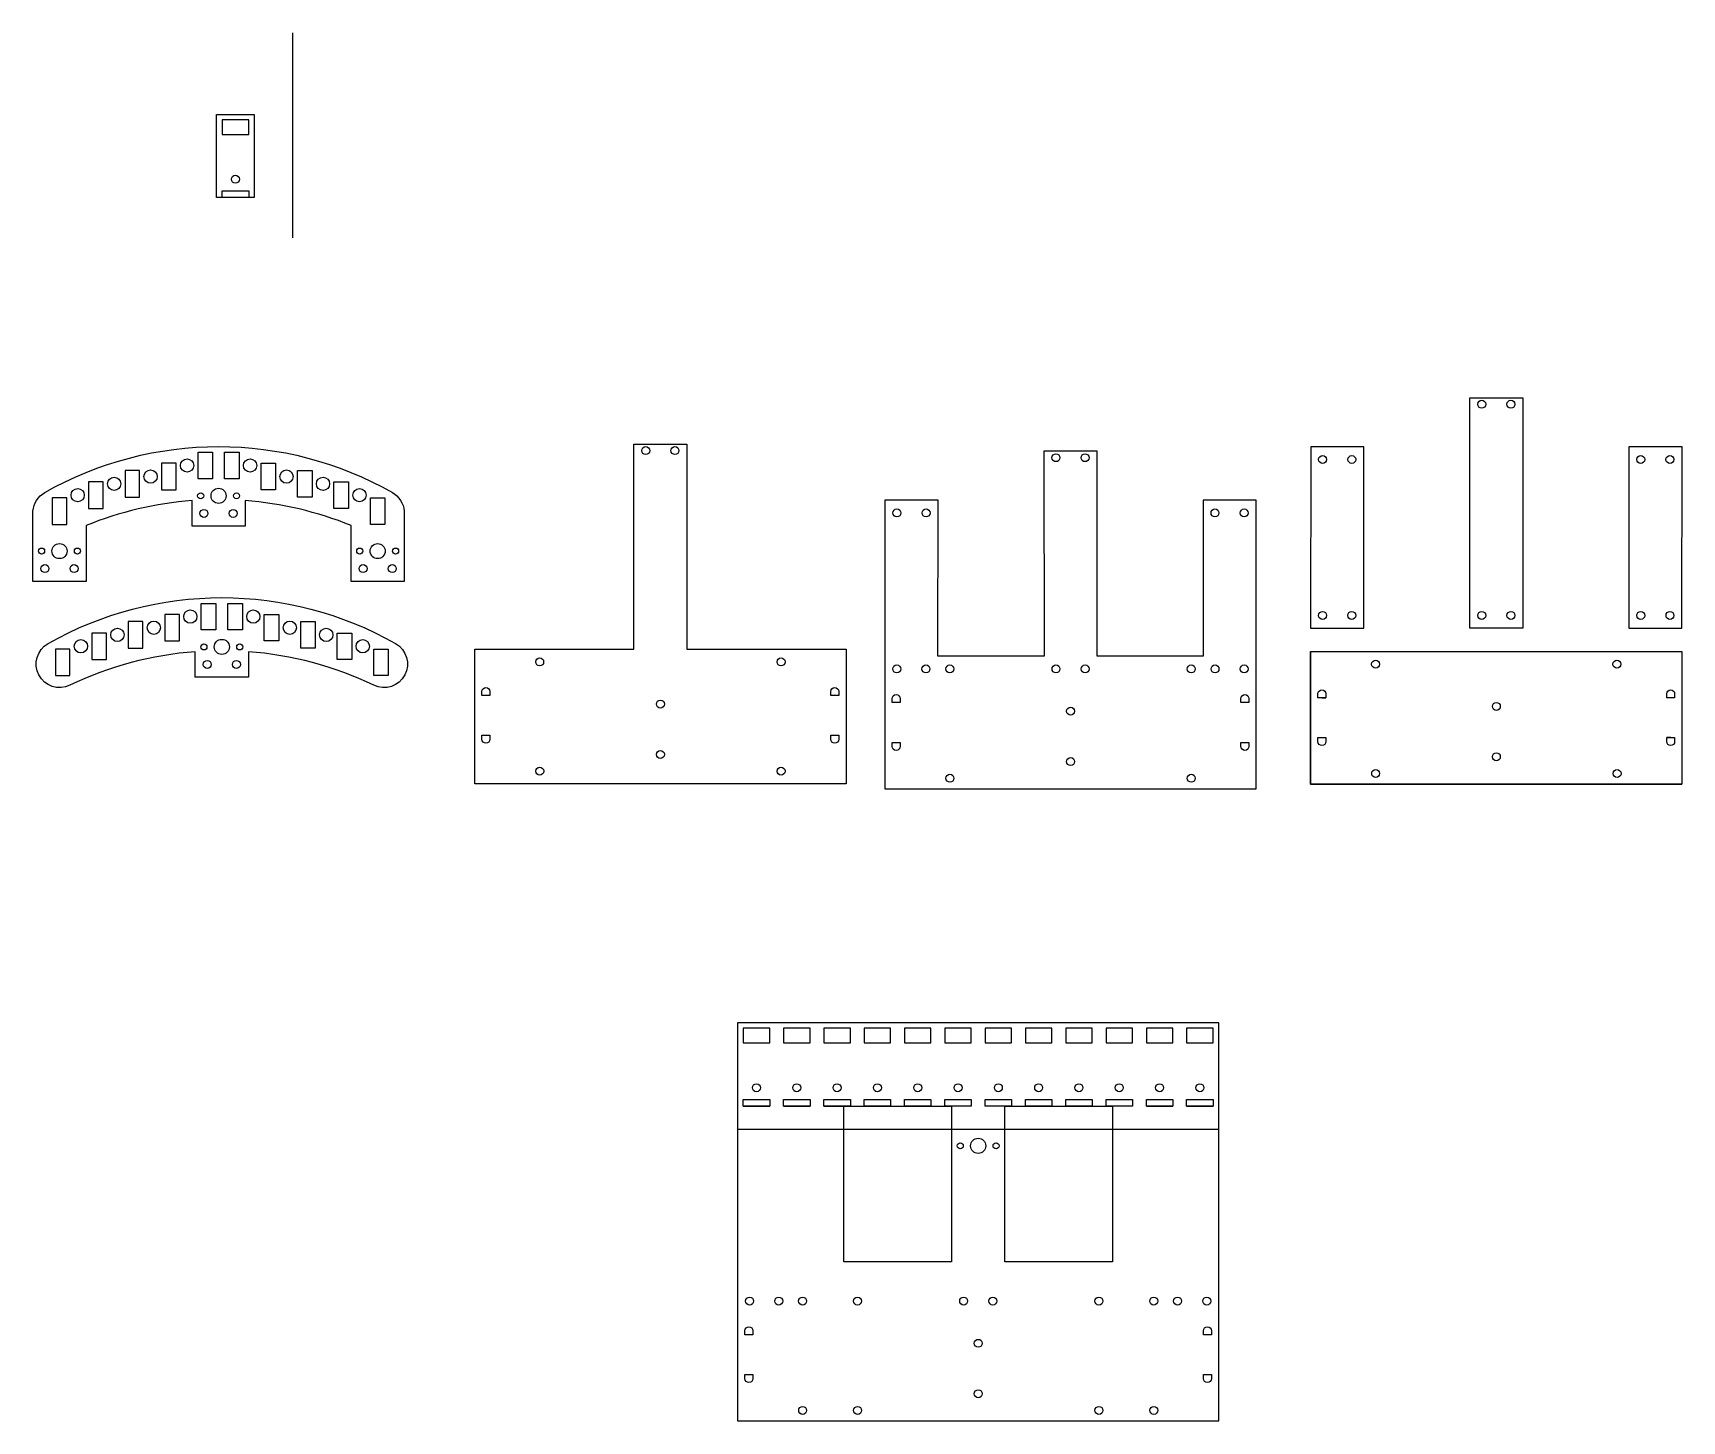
# Model space of a CAD drawing. Header units: millimetres. Extents: x 1707 to 2328, y 1545 to 2068.
import ezdxf

# ---------------------------------------------------------------- set-up
doc = ezdxf.new("R2010")
doc.units = ezdxf.units.MM
doc.layers.add('corte', color=1, linetype='Continuous')

msp = doc.modelspace()

# ---------------------------------------------------------------- linework, layer by layer
for p, q in [((2188.34, 1835.22), (2188.34, 1785.22)), ((2328.34, 1835.22), (2328.34, 1785.22)), ((2188.34, 1785.22), (2328.34, 1785.22)), ((1974.4, 1663.88), (1984.4, 1663.88))]:
    msp.add_line(p, q)
for points in [[(1804.66, 1991.06), (1804.64, 2068.28)], [(1775.85, 2037.55), (1790.05, 2037.55), (1790.05, 2006.25), (1775.85, 2006.25), (1775.85, 2037.55)], [(1777.95, 2008.75), (1787.95, 2008.75), (1787.95, 2006.25), (1777.95, 2006.25), (1777.95, 2008.75)], [(2248.34, 1930.78), (2268.34, 1930.78), (2268.36, 1843.94), (2248.36, 1843.94), (2248.34, 1930.78)], [(2167.81, 1823.8), (2167.84, 1892.21), (2147.81, 1892.21), (2147.79, 1833.42), (2107.83, 1833.42), (2107.81, 1910.63), (2087.81, 1910.63), (2087.83, 1833.42), (2047.83, 1833.42), (2047.85, 1892.21), (2027.83, 1892.21), (2027.81, 1833.42), (2027.81, 1783.42), (2167.81, 1783.42), (2167.81, 1833.42)], [(2153.7, 1695.18), (1972.3, 1695.18), (1972.3, 1545.18), (2153.7, 1545.18), (2153.7, 1695.18)], [(1972.3, 1695.18), (1972.3, 1655.18), (2153.7, 1655.18), (2153.7, 1695.18), (1972.3, 1695.18)], [(1974.4, 1666.38), (1984.4, 1666.38), (1984.4, 1663.88), (1974.4, 1663.88), (1974.4, 1666.38)], [(1989.6, 1666.38), (1999.6, 1666.38), (1999.6, 1663.88), (1989.6, 1663.88), (1989.6, 1666.38)], [(2004.8, 1666.38), (2014.8, 1666.38), (2014.8, 1663.88), (2004.8, 1663.88), (2004.8, 1666.38)], [(2020, 1666.38), (2030, 1666.38), (2030, 1663.88), (2020, 1663.88), (2020, 1666.38)], [(2035.2, 1666.38), (2045.2, 1666.38), (2045.2, 1663.88), (2035.2, 1663.88), (2035.2, 1666.38)], [(2050.4, 1666.38), (2060.4, 1666.38), (2060.4, 1663.88), (2050.4, 1663.88), (2050.4, 1666.38)], [(2065.6, 1666.38), (2075.6, 1666.38), (2075.6, 1663.88), (2065.6, 1663.88), (2065.6, 1666.38)], [(2080.8, 1666.38), (2090.8, 1666.38), (2090.8, 1663.88), (2080.8, 1663.88), (2080.8, 1666.38)], [(2096, 1666.38), (2106, 1666.38), (2106, 1663.88), (2096, 1663.88), (2096, 1666.38)], [(2111.2, 1666.38), (2121.2, 1666.38), (2121.2, 1663.88), (2111.2, 1663.88), (2111.2, 1666.38)], [(2126.4, 1666.38), (2136.4, 1666.38), (2136.4, 1663.88), (2126.4, 1663.88), (2126.4, 1666.38)], [(2141.6, 1666.38), (2151.6, 1666.38), (2151.6, 1663.88), (2141.6, 1663.88), (2141.6, 1666.38)], [(2060.4, 1663.88), (2053, 1663.88), (2053, 1605.18), (2012.3, 1605.18), (2012.3, 1663.88), (2004.8, 1663.88), (2053, 1663.88)], [(2133.7, 1545.18), (2153.7, 1545.18), (2153.7, 1663.88)], [(2068.7, 1545.18), (2078.7, 1545.18), (2088.7, 1545.18)]]:
    msp.add_lwpolyline(points)
at = {"color": 1}
for points in [[(1787.95, 2030.05), (1787.95, 2035.55), (1777.95, 2035.55), (1777.95, 2030.05), (1787.95, 2030.05)], [(1768.86, 1910.28), (1774.36, 1910.28), (1774.36, 1900.28), (1768.86, 1900.28), (1768.86, 1910.28)], [(1778.85, 1910.28), (1784.35, 1910.28), (1784.35, 1900.28), (1778.85, 1900.28), (1778.85, 1910.28)], [(1746.85, 1903.38), (1741.35, 1903.38), (1741.35, 1893.38), (1746.85, 1893.38), (1746.85, 1903.38)], [(1760.6, 1906.1), (1755.1, 1906.1), (1755.1, 1896.1), (1760.6, 1896.1), (1760.6, 1906.1)], [(1792.6, 1906.1), (1798.1, 1906.1), (1798.1, 1896.1), (1792.6, 1896.1), (1792.6, 1906.1)], [(1806.35, 1903.38), (1811.85, 1903.38), (1811.85, 1893.38), (1806.35, 1893.38), (1806.35, 1903.38)], [(1733.1, 1899.1), (1727.6, 1899.1), (1727.6, 1889.1), (1733.1, 1889.1), (1733.1, 1899.1)], [(1820.1, 1899.1), (1825.6, 1899.1), (1825.6, 1889.1), (1820.1, 1889.1), (1820.1, 1899.1)], [(1719.35, 1893.07), (1713.85, 1893.07), (1713.85, 1883.07), (1719.35, 1883.07), (1719.35, 1893.07)], [(1833.85, 1893.07), (1839.35, 1893.07), (1839.35, 1883.07), (1833.85, 1883.07), (1833.85, 1893.07)], [(1770.09, 1853.33), (1775.59, 1853.33), (1775.59, 1843.33), (1770.09, 1843.33), (1770.09, 1853.33)], [(1780.08, 1853.33), (1785.58, 1853.33), (1785.58, 1843.33), (1780.08, 1843.33), (1780.08, 1853.33)], [(1761.83, 1849.15), (1756.33, 1849.15), (1756.33, 1839.15), (1761.83, 1839.15), (1761.83, 1849.15)], [(1793.83, 1849.15), (1799.33, 1849.15), (1799.33, 1839.15), (1793.83, 1839.15), (1793.83, 1849.15)], [(1734.33, 1842.15), (1728.83, 1842.15), (1728.83, 1832.15), (1734.33, 1832.15), (1734.33, 1842.15)], [(1748.08, 1846.44), (1742.58, 1846.44), (1742.58, 1836.44), (1748.08, 1836.44), (1748.08, 1846.44)], [(1807.58, 1846.44), (1813.08, 1846.44), (1813.08, 1836.44), (1807.58, 1836.44), (1807.58, 1846.44)], [(1821.33, 1842.15), (1826.83, 1842.15), (1826.83, 1832.15), (1821.33, 1832.15), (1821.33, 1842.15)], [(1720.58, 1836.12), (1715.08, 1836.12), (1715.08, 1826.12), (1720.58, 1826.12), (1720.58, 1836.12)], [(1835.08, 1836.12), (1840.58, 1836.12), (1840.58, 1826.12), (1835.08, 1826.12), (1835.08, 1836.12)], [(1984.4, 1687.68), (1984.4, 1693.18), (1974.4, 1693.18), (1974.4, 1687.68), (1984.4, 1687.68)], [(1999.6, 1687.68), (1999.6, 1693.18), (1989.6, 1693.18), (1989.6, 1687.68), (1999.6, 1687.68)], [(2014.8, 1687.68), (2014.8, 1693.18), (2004.8, 1693.18), (2004.8, 1687.68), (2014.8, 1687.68)], [(2030, 1687.68), (2030, 1693.18), (2020, 1693.18), (2020, 1687.68), (2030, 1687.68)], [(2045.2, 1687.68), (2045.2, 1693.18), (2035.2, 1693.18), (2035.2, 1687.68), (2045.2, 1687.68)], [(2060.4, 1687.68), (2060.4, 1693.18), (2050.4, 1693.18), (2050.4, 1687.68), (2060.4, 1687.68)], [(2075.6, 1687.68), (2075.6, 1693.18), (2065.6, 1693.18), (2065.6, 1687.68), (2075.6, 1687.68)], [(2090.8, 1687.68), (2090.8, 1693.18), (2080.8, 1693.18), (2080.8, 1687.68), (2090.8, 1687.68)], [(2106, 1687.68), (2106, 1693.18), (2096, 1693.18), (2096, 1687.68), (2106, 1687.68)], [(2121.2, 1687.68), (2121.2, 1693.18), (2111.2, 1693.18), (2111.2, 1687.68), (2121.2, 1687.68)], [(2136.4, 1687.68), (2136.4, 1693.18), (2126.4, 1693.18), (2126.4, 1687.68), (2136.4, 1687.68)], [(2151.6, 1687.68), (2151.6, 1693.18), (2141.6, 1693.18), (2141.6, 1687.68), (2151.6, 1687.68)]]:
    msp.add_lwpolyline(points, dxfattribs=at)
for points in [[(1846.58, 1888.07), (1846.58, 1861.6), (1826.58, 1861.6), (1826.58, 1882.64, 0.077955), (1786.6, 1892.05), (1786.6, 1882.43), (1766.6, 1882.43), (1766.6, 1892.05, 0.077955), (1726.63, 1882.64), (1726.63, 1861.6), (1706.63, 1861.6), (1706.63, 1888.07, -0.249335), (1711.09, 1895.1, -0.264542), (1842.12, 1895.1, -0.249335)], [(1787.83, 1835.11), (1787.83, 1825.48), (1767.83, 1825.48), (1767.83, 1835.11, 0.093188), (1720.53, 1822.45, -0.965591), (1712.31, 1838.15, -0.264542), (1843.35, 1838.15, -0.965591), (1835.13, 1822.45, 0.093188)]]:
    msp.add_lwpolyline(points, format="xyb", close=True)
for points in [[(1933.18, 1836.09), (1933.17, 1913.31), (1953.17, 1913.31), (1953.18, 1836.09), (2013.17, 1836.09), (2013.19, 1785.27), (1873.19, 1785.27), (1873.17, 1836.09)], [(2208.38, 1912.36), (2188.36, 1912.36), (2188.33, 1843.94), (2208.35, 1843.94)], [(2328.37, 1912.36), (2308.34, 1912.36), (2308.31, 1843.94), (2328.34, 1843.94)], [(2188.34, 1835.22), (2328.34, 1835.22), (2328.34, 1785.22), (2188.34, 1785.22)], [(1999.6, 1663.88), (1989.6, 1663.88)], [(2113.7, 1605.18), (2073, 1605.18), (2073, 1663.88), (2073, 1663.88), (2113.7, 1663.88), (2113.7, 1663.88)], [(2136.4, 1663.88), (2126.4, 1663.88)], [(2151.6, 1663.88), (2141.6, 1663.88)]]:
    msp.add_lwpolyline(points, close=True)
for centre in [(1782.95, 2013.15), (1979.4, 1670.78), (1994.6, 1670.78), (2009.8, 1670.78), (2025, 1670.78), (2040.2, 1670.78), (2055.4, 1670.78), (2070.6, 1670.78), (2085.8, 1670.78), (2101, 1670.78), (2116.2, 1670.78), (2131.4, 1670.78), (2146.6, 1670.78)]:
    msp.add_circle(centre, 1.5, dxfattribs=at)
at = {"color": 2}
for centre, radius in [((2252.84, 1928.38), 1.5), ((2263.84, 1928.38), 1.5), ((1937.67, 1910.91), 1.5), ((1948.67, 1910.91), 1.5), ((2092.31, 1908.23), 1.5), ((2103.31, 1908.23), 1.5), ((2192.87, 1907.54), 1.5), ((2203.87, 1907.54), 1.5), ((2312.81, 1907.54), 1.5), ((2323.81, 1907.54), 1.5), ((1750.98, 1901.1), 2.5), ((1764.73, 1905.28), 2.5), ((1788.48, 1905.28), 2.5), ((1802.23, 1901.1), 2.5), ((1723.48, 1894.1), 2.5), ((1737.23, 1898.38), 2.5), ((1815.98, 1898.38), 2.5), ((1829.73, 1894.1), 2.5), ((1771.1, 1887.24), 1.5), ((1782.1, 1887.24), 1.5), ((2032.34, 1887.4), 1.5), ((2043.34, 1887.4), 1.5), ((2152.28, 1887.4), 1.5), ((2163.28, 1887.4), 1.5), ((1711.13, 1866.41), 1.5), ((1722.13, 1866.41), 1.5), ((1831.08, 1866.41), 1.5), ((1842.08, 1866.41), 1.5), ((1752.2, 1844.15), 2.5), ((1765.95, 1848.33), 2.5), ((1789.7, 1848.33), 2.5), ((1803.45, 1844.15), 2.5), ((2192.84, 1848.76), 1.5), ((2203.84, 1848.76), 1.5), ((2252.86, 1848.76), 1.5), ((2263.86, 1848.76), 1.5), ((2312.83, 1848.76), 1.5), ((2323.83, 1848.76), 1.5), ((1738.45, 1841.44), 2.5), ((1817.2, 1841.44), 2.5), ((1724.7, 1837.15), 2.5), ((1830.95, 1837.15), 2.5), ((1772.33, 1830.3), 1.5), ((1783.33, 1830.3), 1.5), ((1897.67, 1831.28), 1.5), ((1988.67, 1831.28), 1.5), ((2032.31, 1828.61), 1.5), ((2043.31, 1828.61), 1.5), ((2052.31, 1828.61), 1.5), ((2092.33, 1828.61), 1.5), ((2103.33, 1828.61), 1.5), ((2143.31, 1828.61), 1.5), ((2152.29, 1828.61), 1.5), ((2163.29, 1828.61), 1.5), ((2212.84, 1830.41), 1.5), ((2303.84, 1830.41), 1.5), ((1897.68, 1790.08), 1.5), ((1988.68, 1790.08), 1.5), ((2212.86, 1789.21), 1.5), ((2303.86, 1789.21), 1.5), ((2052.33, 1787.41), 1.5), ((2143.33, 1787.41), 1.5), ((1976.8, 1590.37), 1.5), ((1987.8, 1590.37), 1.5), ((1996.8, 1590.37), 1.5), ((2017.5, 1590.37), 1.5), ((2057.52, 1590.37), 1.5), ((2068.52, 1590.37), 1.5), ((2108.5, 1590.37), 1.5), ((2129.2, 1590.37), 1.5), ((2138.19, 1590.37), 1.5), ((2149.19, 1590.37), 1.5), ((1996.82, 1549.17), 1.5), ((2017.52, 1549.17), 1.5), ((2108.52, 1549.17), 1.5), ((2129.22, 1549.17), 1.5)]:
    msp.add_circle(centre, radius, dxfattribs=at)
at = {"color": 240, "true_color": 0xed1f24}
for centre in [(1943.19, 1815.37), (2258.36, 1814.5), (2097.83, 1812.7), (1943.19, 1796.37), (2258.36, 1795.5), (2097.83, 1793.7), (2063.02, 1574.45), (2063.02, 1555.45)]:
    msp.add_circle(centre, 1.5, dxfattribs=at)
at = {"layer": 'corte'}
for p, q in [((2192.59, 1817.72), (2194.09, 1817.72)), ((2324.09, 1817.72), (2322.59, 1817.72)), ((2192.59, 1802.72), (2194.09, 1802.72)), ((2324.09, 1802.72), (2322.59, 1802.72))]:
    msp.add_line(p, q, dxfattribs=at)
for points in [[(1878.92, 1820.09), (1878.92, 1818.59), (1875.92, 1818.59), (1875.92, 1820.09, -1)], [(2010.42, 1820.09), (2010.42, 1818.59), (2007.42, 1818.59), (2007.42, 1820.09, -1)], [(2033.56, 1817.42), (2033.56, 1815.92), (2030.56, 1815.92), (2030.56, 1817.42, -1)], [(2165.06, 1817.42), (2165.06, 1815.92), (2162.06, 1815.92), (2162.06, 1817.42, -1)], [(2194.09, 1819.22), (2194.09, 1817.72), (2191.09, 1817.72), (2191.09, 1819.22, -1)], [(2325.59, 1819.22), (2325.59, 1817.72), (2322.59, 1817.72), (2322.59, 1819.22, -1)], [(1875.92, 1802.09), (1875.92, 1803.59), (1878.92, 1803.59), (1878.92, 1802.09, -1)], [(2007.42, 1802.09), (2007.42, 1803.59), (2010.42, 1803.59), (2010.42, 1802.09, -1)], [(2030.56, 1799.42), (2030.56, 1800.92), (2033.56, 1800.92), (2033.56, 1799.42, -1)], [(2162.06, 1799.42), (2162.06, 1800.92), (2165.06, 1800.92), (2165.06, 1799.42, -1)], [(2191.09, 1801.22), (2191.09, 1802.72), (2194.09, 1802.72), (2194.09, 1801.22, -1)], [(2322.59, 1801.22), (2322.59, 1802.72), (2325.59, 1802.72), (2325.59, 1801.22, -1)], [(1978.05, 1579.18), (1978.05, 1577.68), (1975.05, 1577.68), (1975.05, 1579.18, -1)], [(2150.95, 1579.18), (2150.95, 1577.68), (2147.95, 1577.68), (2147.95, 1579.18, -1)], [(1975.05, 1561.18), (1975.05, 1562.68), (1978.05, 1562.68), (1978.05, 1561.18, -1)], [(2147.95, 1561.18), (2147.95, 1562.68), (2150.95, 1562.68), (2150.95, 1561.18, -1)]]:
    msp.add_lwpolyline(points, format="xyb", close=True, dxfattribs=at)
for centre, radius in [((1776.61, 1893.85), 2.85), ((1769.86, 1893.85), 1.15), ((1783.36, 1893.85), 1.15), ((1709.88, 1873.02), 1.15), ((1716.63, 1873.02), 2.85), ((1723.38, 1873.02), 1.15), ((1829.83, 1873.02), 1.15), ((1836.58, 1873.02), 2.85), ((1843.33, 1873.02), 1.15), ((1771.08, 1836.91), 1.15), ((1777.83, 1836.91), 2.85), ((1784.58, 1836.91), 1.15), ((2056.25, 1648.88), 1.15), ((2063, 1648.88), 2.85), ((2069.75, 1648.88), 1.15)]:
    msp.add_circle(centre, radius, dxfattribs=at)

doc.saveas('drawing.dxf')
